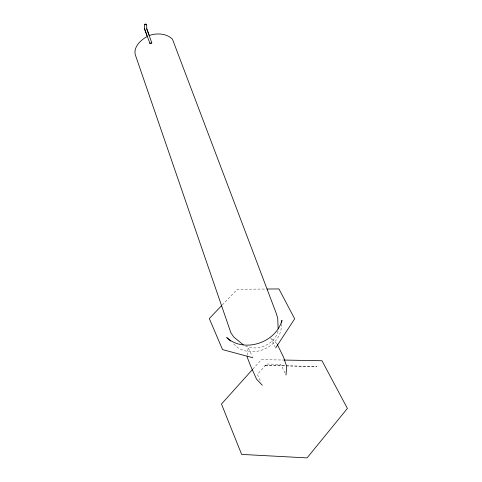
<?xml version="1.0" encoding="UTF-8"?>
<svg xmlns="http://www.w3.org/2000/svg" width="482" height="482" viewBox="0 0 482 482"><rect width="100%" height="100%" fill="white"/><g stroke="black" fill="none" stroke-linecap="round" stroke-linejoin="round"><path stroke-width="0.36" stroke-dasharray="2.41 1.81" d="M247.182 355.252L248.17 347.558L252.194 356.373M281.434 323.802C282.591 347.612 249.049 361.566 233.354 343.539M278.072 331.116C274.583 344.642 257.274 351.764 244.934 345.823M252.875 369.079L261.346 359.644L283.055 360.036M222.274 304.979L237.325 289.26L265.558 289.043M276.975 343.811L270.757 337.894L274.999 346.6M285.025 373.044L280.789 364.314L266.594 364.031L257.364 374.381L261.063 382.545M267.245 365.41L264.046 365.452L317.023 366.525L267.245 365.41"/><path stroke-width="0.72" d="M278.156 328.935L277.704 318.084L276.258 313.39L172.472 39.235C166.808 33.415 156.831 32.788 149.432 35.493M286.001 375.056L286.645 366.32L283.597 357.276L277.307 344.479M281.639 322.392L281.94 320.283C276.258 342.612 243.958 353.529 226.727 337.557L230.595 341.045M275.65 347.938L294.671 318.789L278.933 288.935L267.046 289.031M252.375 369.634L221.479 404.037L241.633 454.406L307.052 457.9L347.402 408.441L321.982 360.747L283.802 360.054M221.75 305.522L209.296 318.53L222.539 349.607L252.809 357.728M147.468 36.343C141.13 39.675 133.538 46.64 135.165 54.376L230.866 332.749L233.631 336.888L243.265 344.775M262.292 385.269L256.599 379.244L250.453 365.585L247.001 356.65M144.413 24.425L144.54 28.866L149.95 43.494M146.667 24.437A1.127 0.331 -0.1 0 1 144.955 24.715A1.127 0.331 -0.1 0 1 144.998 24.142A1.127 0.331 -0.1 0 1 146.667 24.437L146.751 28.787L151.758 42.759M146.751 28.787L149.065 34.999M144.54 28.866L146.986 35.734M151.101 42.555A0.982 0.506 -19.9 0 1 151.703 43.139A0.982 0.506 -19.9 0 1 150.312 43.699A0.982 0.506 -19.9 0 1 150.191 42.922"/></g></svg>
